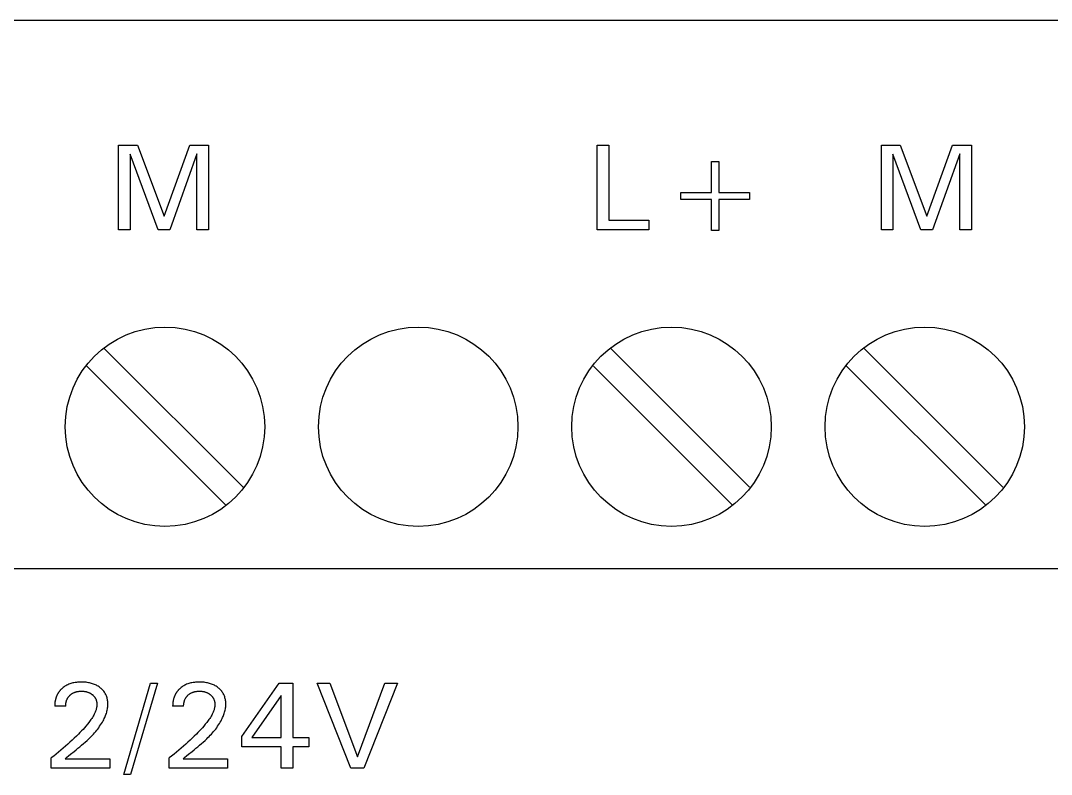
# Model space of a CAD drawing. Extents: x 0 to 420, y 0 to 297.
# Drawn here: x 150.5 to 171.17, y 246.5 to 261.63 of the extents above; entities that cross this region are included whole.
import ezdxf

# ---------------------------------------------------------------- set-up
doc = ezdxf.new("R2010")
doc.units = 0
doc.header["$LTSCALE"] = 23.1
doc.layers.add('10000_FRONT', color=7, linetype='CONTINUOUS')

msp = doc.modelspace()

# ---------------------------------------------------------------- linework, layer by layer
at = {"layer": '10000_FRONT', "color": 7, "linetype": 'CONTINUOUS'}
for p, q in [((177.762, 261.627), (144.262, 261.627)), ((152.462, 257.427), (152.462, 259.127)), ((152.462, 259.127), (152.839, 259.127)), ((152.839, 259.127), (153.373, 257.704)), ((153.373, 257.704), (153.89, 259.127)), ((153.89, 259.127), (154.267, 259.127)), ((154.267, 259.127), (154.267, 257.427)), ((162.062, 257.427), (162.062, 259.127)), ((162.062, 259.127), (162.295, 259.127)), ((162.295, 259.127), (162.295, 257.62)), ((167.762, 257.427), (167.762, 259.127)), ((167.762, 259.127), (168.139, 259.127)), ((168.139, 259.127), (168.673, 257.704)), ((168.673, 257.704), (169.19, 259.127)), ((169.19, 259.127), (169.567, 259.127)), ((169.567, 259.127), (169.567, 257.427)), ((152.695, 258.949), (152.695, 257.427)), ((153.255, 257.427), (152.695, 258.949)), ((154.034, 258.951), (153.489, 257.427)), ((154.034, 257.427), (154.034, 258.951)), ((167.995, 258.949), (167.995, 257.427)), ((168.555, 257.427), (167.995, 258.949)), ((169.334, 258.951), (168.789, 257.427)), ((169.334, 257.427), (169.334, 258.951)), ((164.356, 258.179), (164.356, 258.797)), ((164.356, 258.797), (164.501, 258.797)), ((164.501, 258.797), (164.501, 258.179)), ((163.738, 258.034), (163.738, 258.179)), ((163.738, 258.179), (164.356, 258.179)), ((164.356, 258.034), (163.738, 258.034)), ((164.356, 257.416), (164.356, 258.034)), ((164.501, 258.179), (165.119, 258.179)), ((164.501, 258.034), (164.501, 257.416)), ((165.119, 258.034), (164.501, 258.034)), ((165.119, 258.179), (165.119, 258.034)), ((162.295, 257.62), (163.097, 257.62)), ((163.097, 257.62), (163.097, 257.427)), ((152.695, 257.427), (152.462, 257.427)), ((153.489, 257.427), (153.255, 257.427)), ((154.267, 257.427), (154.034, 257.427)), ((163.097, 257.427), (162.062, 257.427)), ((164.501, 257.416), (164.356, 257.416)), ((167.995, 257.427), (167.762, 257.427)), ((168.789, 257.427), (168.555, 257.427)), ((169.567, 257.427), (169.334, 257.427)), ((154.96, 252.263), (152.175, 255.048)), ((165.12, 252.263), (162.335, 255.048)), ((170.2, 252.263), (167.415, 255.048)), ((151.825, 254.691), (154.609, 251.906)), ((161.985, 254.691), (164.769, 251.906)), ((167.065, 254.691), (169.849, 251.906)), ((177.762, 250.627), (144.262, 250.627)), ((151.482, 248.315), (151.461, 248.307)), ((151.503, 248.322), (151.482, 248.315)), ((151.524, 248.328), (151.503, 248.322)), ((151.546, 248.334), (151.524, 248.328)), ((151.567, 248.339), (151.546, 248.334)), ((151.592, 248.343), (151.567, 248.339)), ((151.616, 248.346), (151.592, 248.343)), ((151.64, 248.349), (151.616, 248.346)), ((151.665, 248.351), (151.64, 248.349)), ((151.689, 248.352), (151.665, 248.351)), ((151.714, 248.352), (151.689, 248.352)), ((151.738, 248.352), (151.714, 248.352)), ((151.762, 248.351), (151.738, 248.352)), ((151.786, 248.349), (151.762, 248.351)), ((151.81, 248.347), (151.786, 248.349)), ((151.833, 248.344), (151.81, 248.347)), ((151.857, 248.34), (151.833, 248.344)), ((151.878, 248.336), (151.857, 248.34)), ((151.899, 248.331), (151.878, 248.336)), ((151.92, 248.326), (151.899, 248.331)), ((151.941, 248.319), (151.92, 248.326)), ((151.961, 248.312), (151.941, 248.319)), ((152.565, 246.499), (153.105, 248.327)), ((153.243, 248.327), (152.702, 246.499)), ((153.105, 248.327), (153.243, 248.327)), ((153.848, 248.315), (153.827, 248.307)), ((153.869, 248.322), (153.848, 248.315)), ((153.89, 248.328), (153.869, 248.322)), ((153.912, 248.334), (153.89, 248.328)), ((153.934, 248.339), (153.912, 248.334)), ((153.958, 248.343), (153.934, 248.339)), ((153.982, 248.346), (153.958, 248.343)), ((154.007, 248.349), (153.982, 248.346)), ((154.031, 248.351), (154.007, 248.349)), ((154.056, 248.352), (154.031, 248.351)), ((154.08, 248.352), (154.056, 248.352)), ((154.104, 248.352), (154.08, 248.352)), ((154.128, 248.351), (154.104, 248.352)), ((154.152, 248.349), (154.128, 248.351)), ((154.176, 248.347), (154.152, 248.349)), ((154.2, 248.344), (154.176, 248.347)), ((154.223, 248.34), (154.2, 248.344)), ((154.244, 248.336), (154.223, 248.34)), ((154.266, 248.331), (154.244, 248.336)), ((154.286, 248.326), (154.266, 248.331)), ((154.307, 248.319), (154.286, 248.326)), ((154.327, 248.312), (154.307, 248.319)), ((154.936, 247.257), (155.685, 248.327)), ((155.685, 248.327), (155.954, 248.327)), ((155.954, 248.327), (155.954, 247.238)), ((157.121, 246.627), (156.446, 248.327)), ((156.446, 248.327), (156.698, 248.327)), ((156.698, 248.327), (157.255, 246.85)), ((157.255, 246.85), (157.804, 248.327)), ((158.056, 248.327), (157.381, 246.627)), ((157.804, 248.327), (158.056, 248.327)), ((151.236, 248.109), (151.231, 248.101)), ((151.24, 248.116), (151.236, 248.109)), ((151.244, 248.124), (151.24, 248.116)), ((151.249, 248.131), (151.244, 248.124)), ((151.253, 248.138), (151.249, 248.131)), ((151.258, 248.145), (151.253, 248.138)), ((151.262, 248.152), (151.258, 248.145)), ((151.267, 248.158), (151.262, 248.152)), ((151.272, 248.165), (151.267, 248.158)), ((151.277, 248.171), (151.272, 248.165)), ((151.282, 248.177), (151.277, 248.171)), ((151.288, 248.184), (151.282, 248.177)), ((151.293, 248.19), (151.288, 248.184)), ((151.299, 248.196), (151.293, 248.19)), ((151.304, 248.202), (151.299, 248.196)), ((151.31, 248.207), (151.304, 248.202)), ((151.316, 248.213), (151.31, 248.207)), ((151.322, 248.219), (151.316, 248.213)), ((151.328, 248.224), (151.322, 248.219)), ((151.334, 248.229), (151.328, 248.224)), ((151.351, 248.243), (151.334, 248.229)), ((151.368, 248.255), (151.351, 248.243)), ((151.385, 248.267), (151.368, 248.255)), ((151.403, 248.278), (151.385, 248.267)), ((151.422, 248.288), (151.403, 248.278)), ((151.441, 248.298), (151.422, 248.288)), ((151.461, 248.307), (151.441, 248.298)), ((151.501, 248.101), (151.509, 248.107)), ((151.509, 248.107), (151.517, 248.113)), ((151.517, 248.113), (151.525, 248.119)), ((151.525, 248.119), (151.533, 248.124)), ((151.533, 248.124), (151.542, 248.129)), ((151.542, 248.129), (151.55, 248.133)), ((151.55, 248.133), (151.559, 248.138)), ((151.559, 248.138), (151.569, 248.142)), ((151.569, 248.142), (151.578, 248.146)), ((151.578, 248.146), (151.587, 248.149)), ((151.587, 248.149), (151.597, 248.152)), ((151.597, 248.152), (151.607, 248.155)), ((151.607, 248.155), (151.616, 248.158)), ((151.616, 248.158), (151.626, 248.16)), ((151.626, 248.16), (151.637, 248.162)), ((151.637, 248.162), (151.648, 248.164)), ((151.648, 248.164), (151.659, 248.166)), ((151.659, 248.166), (151.67, 248.167)), ((151.67, 248.167), (151.681, 248.168)), ((151.681, 248.168), (151.692, 248.169)), ((151.692, 248.169), (151.703, 248.169)), ((151.703, 248.169), (151.714, 248.169)), ((151.714, 248.169), (151.726, 248.169)), ((151.726, 248.169), (151.739, 248.169)), ((151.739, 248.169), (151.751, 248.168)), ((151.751, 248.168), (151.763, 248.167)), ((151.763, 248.167), (151.775, 248.165)), ((151.775, 248.165), (151.787, 248.164)), ((151.787, 248.164), (151.8, 248.162)), ((151.8, 248.162), (151.809, 248.16)), ((151.809, 248.16), (151.819, 248.157)), ((151.819, 248.157), (151.828, 248.155)), ((151.828, 248.155), (151.837, 248.152)), ((151.837, 248.152), (151.846, 248.149)), ((151.846, 248.149), (151.856, 248.146)), ((151.856, 248.146), (151.865, 248.142)), ((151.865, 248.142), (151.873, 248.139)), ((151.873, 248.139), (151.882, 248.135)), ((151.882, 248.135), (151.89, 248.131)), ((151.89, 248.131), (151.898, 248.126)), ((151.898, 248.126), (151.906, 248.122)), ((151.906, 248.122), (151.913, 248.117)), ((151.913, 248.117), (151.921, 248.112)), ((151.921, 248.112), (151.928, 248.106)), ((151.981, 248.304), (151.961, 248.312)), ((152, 248.296), (151.981, 248.304)), ((152.018, 248.287), (152, 248.296)), ((152.035, 248.277), (152.018, 248.287)), ((152.053, 248.267), (152.035, 248.277)), ((152.07, 248.256), (152.053, 248.267)), ((152.086, 248.244), (152.07, 248.256)), ((152.101, 248.232), (152.086, 248.244)), ((152.115, 248.221), (152.101, 248.232)), ((152.128, 248.208), (152.115, 248.221)), ((152.141, 248.195), (152.128, 248.208)), ((152.153, 248.181), (152.141, 248.195)), ((152.165, 248.167), (152.153, 248.181)), ((152.176, 248.152), (152.165, 248.167)), ((152.186, 248.137), (152.176, 248.152)), ((152.195, 248.122), (152.186, 248.137)), ((152.203, 248.106), (152.195, 248.122)), ((153.602, 248.109), (153.598, 248.101)), ((153.606, 248.116), (153.602, 248.109)), ((153.61, 248.124), (153.606, 248.116)), ((153.615, 248.131), (153.61, 248.124)), ((153.619, 248.138), (153.615, 248.131)), ((153.624, 248.145), (153.619, 248.138)), ((153.629, 248.152), (153.624, 248.145)), ((153.633, 248.158), (153.629, 248.152)), ((153.638, 248.165), (153.633, 248.158)), ((153.643, 248.171), (153.638, 248.165)), ((153.649, 248.177), (153.643, 248.171)), ((153.654, 248.184), (153.649, 248.177)), ((153.659, 248.19), (153.654, 248.184)), ((153.665, 248.196), (153.659, 248.19)), ((153.671, 248.202), (153.665, 248.196)), ((153.677, 248.207), (153.671, 248.202)), ((153.682, 248.213), (153.677, 248.207)), ((153.688, 248.219), (153.682, 248.213)), ((153.694, 248.224), (153.688, 248.219)), ((153.701, 248.229), (153.694, 248.224)), ((153.717, 248.243), (153.701, 248.229)), ((153.734, 248.255), (153.717, 248.243)), ((153.752, 248.267), (153.734, 248.255)), ((153.77, 248.278), (153.752, 248.267)), ((153.788, 248.288), (153.77, 248.278)), ((153.807, 248.298), (153.788, 248.288)), ((153.827, 248.307), (153.807, 248.298)), ((153.868, 248.101), (153.875, 248.107)), ((153.875, 248.107), (153.883, 248.113)), ((153.883, 248.113), (153.891, 248.119)), ((153.891, 248.119), (153.9, 248.124)), ((153.9, 248.124), (153.908, 248.129)), ((153.908, 248.129), (153.917, 248.133)), ((153.917, 248.133), (153.926, 248.138)), ((153.926, 248.138), (153.935, 248.142)), ((153.935, 248.142), (153.944, 248.146)), ((153.944, 248.146), (153.954, 248.149)), ((153.954, 248.149), (153.963, 248.152)), ((153.963, 248.152), (153.973, 248.155)), ((153.973, 248.155), (153.983, 248.158)), ((153.983, 248.158), (153.992, 248.16)), ((153.992, 248.16), (154.003, 248.162)), ((154.003, 248.162), (154.014, 248.164)), ((154.014, 248.164), (154.025, 248.166)), ((154.025, 248.166), (154.036, 248.167)), ((154.036, 248.167), (154.047, 248.168)), ((154.047, 248.168), (154.058, 248.169)), ((154.058, 248.169), (154.069, 248.169)), ((154.069, 248.169), (154.08, 248.169)), ((154.08, 248.169), (154.093, 248.169)), ((154.093, 248.169), (154.105, 248.169)), ((154.105, 248.169), (154.117, 248.168)), ((154.117, 248.168), (154.129, 248.167)), ((154.129, 248.167), (154.142, 248.165)), ((154.142, 248.165), (154.154, 248.164)), ((154.154, 248.164), (154.166, 248.162)), ((154.166, 248.162), (154.175, 248.16)), ((154.175, 248.16), (154.185, 248.157)), ((154.185, 248.157), (154.194, 248.155)), ((154.194, 248.155), (154.203, 248.152)), ((154.203, 248.152), (154.213, 248.149)), ((154.213, 248.149), (154.222, 248.146)), ((154.222, 248.146), (154.231, 248.142)), ((154.231, 248.142), (154.24, 248.139)), ((154.24, 248.139), (154.248, 248.135)), ((154.248, 248.135), (154.256, 248.131)), ((154.256, 248.131), (154.264, 248.126)), ((154.264, 248.126), (154.272, 248.122)), ((154.272, 248.122), (154.28, 248.117)), ((154.28, 248.117), (154.287, 248.112)), ((154.287, 248.112), (154.295, 248.106)), ((154.347, 248.304), (154.327, 248.312)), ((154.366, 248.296), (154.347, 248.304)), ((154.384, 248.287), (154.366, 248.296)), ((154.402, 248.277), (154.384, 248.287)), ((154.419, 248.267), (154.402, 248.277)), ((154.436, 248.256), (154.419, 248.267)), ((154.452, 248.244), (154.436, 248.256)), ((154.467, 248.232), (154.452, 248.244)), ((154.481, 248.221), (154.467, 248.232)), ((154.494, 248.208), (154.481, 248.221)), ((154.507, 248.195), (154.494, 248.208)), ((154.52, 248.181), (154.507, 248.195)), ((154.531, 248.167), (154.52, 248.181)), ((154.542, 248.152), (154.531, 248.167)), ((154.552, 248.137), (154.542, 248.152)), ((154.561, 248.122), (154.552, 248.137)), ((154.57, 248.106), (154.561, 248.122)), ((151.182, 247.916), (151.181, 247.906)), ((151.181, 247.906), (151.181, 247.897)), ((151.183, 247.935), (151.182, 247.925)), ((151.182, 247.925), (151.182, 247.916)), ((151.184, 247.945), (151.183, 247.935)), ((151.186, 247.954), (151.184, 247.945)), ((151.187, 247.964), (151.186, 247.954)), ((151.189, 247.973), (151.187, 247.964)), ((151.191, 247.983), (151.189, 247.973)), ((151.193, 247.992), (151.191, 247.983)), ((151.195, 248.002), (151.193, 247.992)), ((151.197, 248.011), (151.195, 248.002)), ((151.2, 248.019), (151.197, 248.011)), ((151.202, 248.028), (151.2, 248.019)), ((151.205, 248.036), (151.202, 248.028)), ((151.208, 248.045), (151.205, 248.036)), ((151.21, 248.053), (151.208, 248.045)), ((151.214, 248.061), (151.21, 248.053)), ((151.217, 248.069), (151.214, 248.061)), ((151.22, 248.077), (151.217, 248.069)), ((151.224, 248.085), (151.22, 248.077)), ((151.228, 248.093), (151.224, 248.085)), ((151.231, 248.101), (151.228, 248.093)), ((151.401, 247.89), (151.402, 247.9)), ((151.402, 247.9), (151.403, 247.911)), ((151.403, 247.911), (151.404, 247.922)), ((151.404, 247.922), (151.406, 247.933)), ((151.406, 247.933), (151.408, 247.944)), ((151.408, 247.944), (151.41, 247.955)), ((151.41, 247.955), (151.412, 247.963)), ((151.412, 247.963), (151.415, 247.972)), ((151.415, 247.972), (151.418, 247.98)), ((151.418, 247.98), (151.42, 247.988)), ((151.42, 247.988), (151.424, 247.996)), ((151.424, 247.996), (151.427, 248.005)), ((151.427, 248.005), (151.431, 248.013)), ((151.431, 248.013), (151.435, 248.02)), ((151.435, 248.02), (151.439, 248.028)), ((151.439, 248.028), (151.443, 248.035)), ((151.443, 248.035), (151.448, 248.043)), ((151.448, 248.043), (151.453, 248.05)), ((151.453, 248.05), (151.458, 248.057)), ((151.458, 248.057), (151.463, 248.063)), ((151.463, 248.063), (151.469, 248.07)), ((151.469, 248.07), (151.475, 248.076)), ((151.475, 248.076), (151.481, 248.082)), ((151.481, 248.082), (151.487, 248.088)), ((151.487, 248.088), (151.494, 248.095)), ((151.494, 248.095), (151.501, 248.101)), ((151.928, 248.106), (151.936, 248.1)), ((151.936, 248.1), (151.942, 248.095)), ((151.942, 248.095), (151.948, 248.089)), ((151.948, 248.089), (151.954, 248.084)), ((151.954, 248.084), (151.96, 248.078)), ((151.96, 248.078), (151.966, 248.071)), ((151.966, 248.071), (151.972, 248.065)), ((151.972, 248.065), (151.977, 248.058)), ((151.977, 248.058), (151.982, 248.052)), ((151.982, 248.052), (151.986, 248.045)), ((151.986, 248.045), (151.991, 248.037)), ((151.991, 248.037), (151.995, 248.03)), ((151.995, 248.03), (151.999, 248.023)), ((151.999, 248.023), (152.003, 248.015)), ((152.003, 248.015), (152.006, 248.007)), ((152.006, 248.007), (152.009, 247.999)), ((152.009, 247.999), (152.012, 247.991)), ((152.012, 247.991), (152.015, 247.983)), ((152.015, 247.983), (152.017, 247.975)), ((152.017, 247.975), (152.019, 247.966)), ((152.019, 247.966), (152.021, 247.957)), ((152.021, 247.957), (152.023, 247.948)), ((152.023, 247.948), (152.025, 247.939)), ((152.025, 247.939), (152.026, 247.929)), ((152.026, 247.929), (152.026, 247.92)), ((152.026, 247.92), (152.027, 247.911)), ((152.027, 247.911), (152.027, 247.901)), ((152.027, 247.901), (152.027, 247.892)), ((152.211, 248.089), (152.203, 248.106)), ((152.218, 248.073), (152.211, 248.089)), ((152.224, 248.055), (152.218, 248.073)), ((152.23, 248.038), (152.224, 248.055)), ((152.235, 248.019), (152.23, 248.038)), ((152.239, 248), (152.235, 248.019)), ((152.242, 247.98), (152.239, 248)), ((152.245, 247.961), (152.242, 247.98)), ((152.247, 247.941), (152.245, 247.961)), ((152.248, 247.921), (152.247, 247.941)), ((152.247, 247.879), (152.248, 247.902)), ((152.248, 247.902), (152.248, 247.921)), ((153.548, 247.916), (153.547, 247.906)), ((153.547, 247.906), (153.547, 247.897)), ((153.549, 247.925), (153.548, 247.916)), ((153.55, 247.935), (153.549, 247.925)), ((153.551, 247.945), (153.55, 247.935)), ((153.552, 247.954), (153.551, 247.945)), ((153.554, 247.964), (153.552, 247.954)), ((153.555, 247.973), (153.554, 247.964)), ((153.557, 247.983), (153.555, 247.973)), ((153.559, 247.992), (153.557, 247.983)), ((153.561, 248.002), (153.559, 247.992)), ((153.564, 248.011), (153.561, 248.002)), ((153.566, 248.019), (153.564, 248.011)), ((153.568, 248.028), (153.566, 248.019)), ((153.571, 248.036), (153.568, 248.028)), ((153.574, 248.045), (153.571, 248.036)), ((153.577, 248.053), (153.574, 248.045)), ((153.58, 248.061), (153.577, 248.053)), ((153.583, 248.069), (153.58, 248.061)), ((153.587, 248.077), (153.583, 248.069)), ((153.59, 248.085), (153.587, 248.077)), ((153.594, 248.093), (153.59, 248.085)), ((153.598, 248.101), (153.594, 248.093)), ((153.767, 247.89), (153.768, 247.9)), ((153.768, 247.9), (153.769, 247.911)), ((153.769, 247.911), (153.77, 247.922)), ((153.77, 247.922), (153.772, 247.933)), ((153.772, 247.933), (153.774, 247.944)), ((153.774, 247.944), (153.777, 247.955)), ((153.777, 247.955), (153.779, 247.963)), ((153.779, 247.963), (153.781, 247.972)), ((153.781, 247.972), (153.784, 247.98)), ((153.784, 247.98), (153.787, 247.988)), ((153.787, 247.988), (153.79, 247.996)), ((153.79, 247.996), (153.793, 248.005)), ((153.793, 248.005), (153.797, 248.013)), ((153.797, 248.013), (153.801, 248.02)), ((153.801, 248.02), (153.805, 248.028)), ((153.805, 248.028), (153.81, 248.035)), ((153.81, 248.035), (153.814, 248.043)), ((153.814, 248.043), (153.819, 248.05)), ((153.819, 248.05), (153.824, 248.057)), ((153.824, 248.057), (153.83, 248.063)), ((153.83, 248.063), (153.835, 248.07)), ((153.835, 248.07), (153.841, 248.076)), ((153.841, 248.076), (153.847, 248.082)), ((153.847, 248.082), (153.853, 248.088)), ((153.853, 248.088), (153.86, 248.095)), ((153.86, 248.095), (153.868, 248.101)), ((154.295, 248.106), (154.302, 248.1)), ((154.302, 248.1), (154.308, 248.095)), ((154.308, 248.095), (154.315, 248.089)), ((154.315, 248.089), (154.321, 248.084)), ((154.321, 248.084), (154.327, 248.078)), ((154.327, 248.078), (154.332, 248.071)), ((154.332, 248.071), (154.338, 248.065)), ((154.338, 248.065), (154.343, 248.058)), ((154.343, 248.058), (154.348, 248.052)), ((154.348, 248.052), (154.353, 248.045)), ((154.353, 248.045), (154.357, 248.037)), ((154.357, 248.037), (154.361, 248.03)), ((154.361, 248.03), (154.365, 248.023)), ((154.365, 248.023), (154.369, 248.015)), ((154.369, 248.015), (154.372, 248.007)), ((154.372, 248.007), (154.375, 247.999)), ((154.375, 247.999), (154.378, 247.991)), ((154.378, 247.991), (154.381, 247.983)), ((154.381, 247.983), (154.383, 247.975)), ((154.383, 247.975), (154.386, 247.966)), ((154.386, 247.966), (154.388, 247.957)), ((154.388, 247.957), (154.389, 247.948)), ((154.389, 247.948), (154.391, 247.939)), ((154.391, 247.939), (154.392, 247.929)), ((154.392, 247.929), (154.393, 247.92)), ((154.393, 247.92), (154.393, 247.911)), ((154.393, 247.911), (154.394, 247.901)), ((154.394, 247.901), (154.393, 247.892)), ((154.577, 248.089), (154.57, 248.106)), ((154.584, 248.073), (154.577, 248.089)), ((154.591, 248.055), (154.584, 248.073)), ((154.596, 248.038), (154.591, 248.055)), ((154.601, 248.019), (154.596, 248.038)), ((154.605, 248), (154.601, 248.019)), ((154.609, 247.98), (154.605, 248)), ((154.611, 247.961), (154.609, 247.98)), ((154.613, 247.941), (154.611, 247.961)), ((154.614, 247.921), (154.613, 247.941)), ((154.613, 247.879), (154.614, 247.902)), ((154.614, 247.902), (154.614, 247.921)), ((155.726, 248.085), (155.134, 247.238)), ((155.726, 247.238), (155.726, 248.085)), ((151.181, 247.897), (151.18, 247.887)), ((151.18, 247.887), (151.18, 247.877)), ((151.18, 247.877), (151.18, 247.868)), ((151.401, 247.868), (151.18, 247.868)), ((151.401, 247.879), (151.401, 247.89)), ((151.401, 247.868), (151.401, 247.879)), ((151.975, 247.711), (151.963, 247.688)), ((151.986, 247.734), (151.975, 247.711)), ((151.993, 247.749), (151.986, 247.734)), ((151.999, 247.765), (151.993, 247.749)), ((152.005, 247.78), (151.999, 247.765)), ((152.01, 247.796), (152.005, 247.78)), ((152.015, 247.812), (152.01, 247.796)), ((152.019, 247.827), (152.015, 247.812)), ((152.022, 247.843), (152.019, 247.827)), ((152.025, 247.86), (152.022, 247.843)), ((152.026, 247.876), (152.025, 247.86)), ((152.027, 247.892), (152.026, 247.876)), ((152.201, 247.681), (152.209, 247.702)), ((152.209, 247.702), (152.216, 247.724)), ((152.216, 247.724), (152.223, 247.746)), ((152.223, 247.746), (152.229, 247.768)), ((152.229, 247.768), (152.234, 247.79)), ((152.234, 247.79), (152.239, 247.812)), ((152.239, 247.812), (152.242, 247.834)), ((152.242, 247.834), (152.245, 247.857)), ((152.245, 247.857), (152.247, 247.879)), ((153.547, 247.887), (153.546, 247.877)), ((153.546, 247.877), (153.546, 247.868)), ((153.767, 247.868), (153.546, 247.868)), ((153.547, 247.897), (153.547, 247.887)), ((153.767, 247.879), (153.767, 247.89)), ((153.767, 247.868), (153.767, 247.879)), ((154.341, 247.711), (154.329, 247.688)), ((154.352, 247.734), (154.341, 247.711)), ((154.359, 247.749), (154.352, 247.734)), ((154.365, 247.765), (154.359, 247.749)), ((154.371, 247.78), (154.365, 247.765)), ((154.376, 247.796), (154.371, 247.78)), ((154.381, 247.812), (154.376, 247.796)), ((154.385, 247.827), (154.381, 247.812)), ((154.388, 247.843), (154.385, 247.827)), ((154.391, 247.86), (154.388, 247.843)), ((154.393, 247.876), (154.391, 247.86)), ((154.393, 247.892), (154.393, 247.876)), ((154.567, 247.681), (154.575, 247.702)), ((154.575, 247.702), (154.582, 247.724)), ((154.582, 247.724), (154.589, 247.746)), ((154.589, 247.746), (154.595, 247.768)), ((154.595, 247.768), (154.6, 247.79)), ((154.6, 247.79), (154.605, 247.812)), ((154.605, 247.812), (154.609, 247.834)), ((154.609, 247.834), (154.611, 247.857)), ((154.611, 247.857), (154.613, 247.879)), ((151.835, 247.504), (151.806, 247.47)), ((151.862, 247.539), (151.835, 247.504)), ((151.878, 247.56), (151.862, 247.539)), ((151.893, 247.58), (151.878, 247.56)), ((151.908, 247.601), (151.893, 247.58)), ((151.923, 247.622), (151.908, 247.601)), ((151.937, 247.644), (151.923, 247.622)), ((151.95, 247.666), (151.937, 247.644)), ((151.963, 247.688), (151.95, 247.666)), ((152.082, 247.464), (152.101, 247.491)), ((152.101, 247.491), (152.119, 247.519)), ((152.119, 247.519), (152.136, 247.548)), ((152.136, 247.548), (152.152, 247.577)), ((152.152, 247.577), (152.163, 247.597)), ((152.163, 247.597), (152.173, 247.618)), ((152.173, 247.618), (152.183, 247.639)), ((152.183, 247.639), (152.192, 247.66)), ((152.192, 247.66), (152.201, 247.681)), ((154.201, 247.504), (154.172, 247.47)), ((154.229, 247.539), (154.201, 247.504)), ((154.244, 247.56), (154.229, 247.539)), ((154.259, 247.58), (154.244, 247.56)), ((154.274, 247.601), (154.259, 247.58)), ((154.289, 247.622), (154.274, 247.601)), ((154.303, 247.644), (154.289, 247.622)), ((154.316, 247.666), (154.303, 247.644)), ((154.329, 247.688), (154.316, 247.666)), ((154.449, 247.464), (154.467, 247.491)), ((154.467, 247.491), (154.485, 247.519)), ((154.485, 247.519), (154.502, 247.548)), ((154.502, 247.548), (154.518, 247.577)), ((154.518, 247.577), (154.529, 247.597)), ((154.529, 247.597), (154.539, 247.618)), ((154.539, 247.618), (154.549, 247.639)), ((154.549, 247.639), (154.558, 247.66)), ((154.558, 247.66), (154.567, 247.681)), ((151.656, 247.306), (151.615, 247.265)), ((151.687, 247.338), (151.656, 247.306)), ((151.718, 247.371), (151.687, 247.338)), ((151.748, 247.403), (151.718, 247.371)), ((151.777, 247.437), (151.748, 247.403)), ((151.806, 247.47), (151.777, 247.437)), ((151.913, 247.261), (151.936, 247.285)), ((151.936, 247.285), (151.958, 247.309)), ((151.958, 247.309), (151.98, 247.334)), ((151.98, 247.334), (152.002, 247.359)), ((152.002, 247.359), (152.023, 247.384)), ((152.023, 247.384), (152.043, 247.41)), ((152.043, 247.41), (152.063, 247.437)), ((152.063, 247.437), (152.082, 247.464)), ((154.022, 247.306), (153.981, 247.265)), ((154.053, 247.338), (154.022, 247.306)), ((154.084, 247.371), (154.053, 247.338)), ((154.114, 247.403), (154.084, 247.371)), ((154.144, 247.437), (154.114, 247.403)), ((154.172, 247.47), (154.144, 247.437)), ((154.279, 247.261), (154.302, 247.285)), ((154.302, 247.285), (154.324, 247.309)), ((154.324, 247.309), (154.347, 247.334)), ((154.347, 247.334), (154.368, 247.359)), ((154.368, 247.359), (154.389, 247.384)), ((154.389, 247.384), (154.41, 247.41)), ((154.41, 247.41), (154.43, 247.437)), ((154.43, 247.437), (154.449, 247.464)), ((151.443, 247.103), (151.397, 247.063)), ((151.487, 247.144), (151.443, 247.103)), ((151.53, 247.184), (151.487, 247.144)), ((151.573, 247.224), (151.53, 247.184)), ((151.615, 247.265), (151.573, 247.224)), ((151.684, 247.054), (151.721, 247.085)), ((151.721, 247.085), (151.758, 247.116)), ((151.758, 247.116), (151.794, 247.148)), ((151.794, 247.148), (151.83, 247.181)), ((151.83, 247.181), (151.865, 247.214)), ((151.865, 247.214), (151.889, 247.237)), ((151.889, 247.237), (151.913, 247.261)), ((153.809, 247.103), (153.764, 247.063)), ((153.854, 247.144), (153.809, 247.103)), ((153.897, 247.184), (153.854, 247.144)), ((153.939, 247.224), (153.897, 247.184)), ((153.981, 247.265), (153.939, 247.224)), ((154.05, 247.054), (154.087, 247.085)), ((154.087, 247.085), (154.124, 247.116)), ((154.124, 247.116), (154.16, 247.148)), ((154.16, 247.148), (154.196, 247.181)), ((154.196, 247.181), (154.232, 247.214)), ((154.232, 247.214), (154.255, 247.237)), ((154.255, 247.237), (154.279, 247.261)), ((154.936, 247.052), (154.936, 247.257)), ((155.134, 247.238), (155.726, 247.238)), ((155.954, 247.238), (156.275, 247.238)), ((156.275, 247.238), (156.275, 247.052)), ((151.16, 246.868), (151.11, 246.831)), ((151.209, 246.907), (151.16, 246.868)), ((151.257, 246.946), (151.209, 246.907)), ((151.305, 246.985), (151.257, 246.946)), ((151.352, 247.024), (151.305, 246.985)), ((151.397, 247.063), (151.352, 247.024)), ((151.423, 246.842), (151.46, 246.872)), ((151.46, 246.872), (151.497, 246.902)), ((151.497, 246.902), (151.572, 246.962)), ((151.572, 246.962), (151.609, 246.992)), ((151.609, 246.992), (151.646, 247.023)), ((151.646, 247.023), (151.684, 247.054)), ((153.526, 246.868), (153.477, 246.831)), ((153.575, 246.907), (153.526, 246.868)), ((153.624, 246.946), (153.575, 246.907)), ((153.672, 246.985), (153.624, 246.946)), ((153.718, 247.024), (153.672, 246.985)), ((153.764, 247.063), (153.718, 247.024)), ((153.79, 246.842), (153.826, 246.872)), ((153.826, 246.872), (153.863, 246.902)), ((153.863, 246.902), (153.938, 246.962)), ((153.938, 246.962), (153.975, 246.992)), ((153.975, 246.992), (154.013, 247.023)), ((154.013, 247.023), (154.05, 247.054)), ((155.726, 247.052), (154.936, 247.052)), ((155.726, 246.627), (155.726, 247.052)), ((155.954, 247.052), (155.954, 246.627)), ((156.275, 247.052), (155.954, 247.052)), ((151.11, 246.627), (151.11, 246.831)), ((151.387, 246.813), (151.423, 246.842)), ((151.387, 246.813), (152.283, 246.813)), ((152.283, 246.813), (152.283, 246.627)), ((153.477, 246.627), (153.477, 246.831)), ((153.754, 246.813), (153.79, 246.842)), ((153.754, 246.813), (154.649, 246.813)), ((154.649, 246.813), (154.649, 246.627)), ((152.283, 246.627), (151.11, 246.627)), ((152.702, 246.499), (152.565, 246.499)), ((154.649, 246.627), (153.477, 246.627)), ((155.954, 246.627), (155.726, 246.627)), ((157.381, 246.627), (157.121, 246.627))]:
    msp.add_line(p, q, dxfattribs=at)
for centre in [(153.392, 253.477), (158.472, 253.477), (163.552, 253.477), (168.632, 253.477)]:
    msp.add_circle(centre, 2, dxfattribs=at)

doc.saveas('drawing.dxf')
